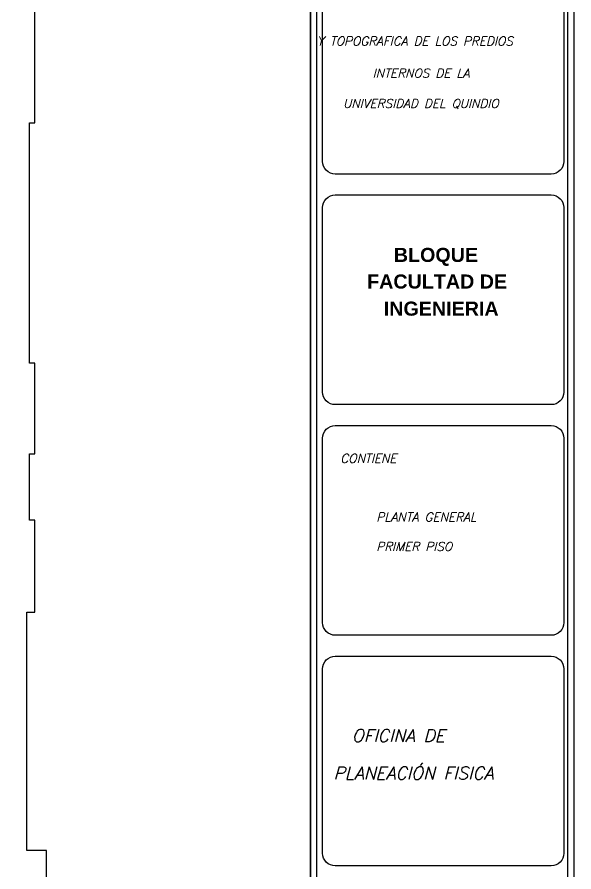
# Model space of a CAD drawing. Header units: metres. Extents: x 6495 to 6855, y 1254 to 1306.
# Drawn here: x 6555.38 to 6569.5, y 1271.83 to 1293.52 of the extents above; entities that cross this region are included whole.
import ezdxf

# ---------------------------------------------------------------- set-up
doc = ezdxf.new("R2010")
doc.units = ezdxf.units.M
doc.layers.add('0-Grises', color=252, linetype='Continuous')
doc.styles.add('ARIALBLACK', font='arialbd.ttf', dxfattribs={"height": 1})
doc.styles.add('ITALIC', font='ITALIC')

msp = doc.modelspace()

# ---------------------------------------------------------------- linework, layer by layer
at = {"layer": '0-Grises'}
for p, q in [((6555.83, 1290.837), (6555.83, 1294.287)), ((6555.7, 1290.837), (6555.83, 1290.837)), ((6555.7, 1288.406), (6555.7, 1290.837)), ((6555.7, 1284.737), (6555.7, 1288.406)), ((6555.7, 1288.406), (6555.7, 1288.406)), ((6555.83, 1284.737), (6555.7, 1284.737)), ((6555.83, 1282.437), (6555.83, 1284.737)), ((6555.7, 1280.752), (6555.7, 1282.437)), ((6555.7, 1282.437), (6555.83, 1282.437)), ((6555.7, 1280.752), (6555.7, 1282.437)), ((6555.83, 1280.752), (6555.7, 1280.752)), ((6555.83, 1280.752), (6555.7, 1280.752)), ((6555.83, 1278.422), (6555.83, 1280.752)), ((6555.83, 1278.422), (6555.83, 1280.752)), ((6555.63, 1272.372), (6555.63, 1278.422)), ((6555.63, 1278.422), (6555.83, 1278.422)), ((6555.63, 1272.372), (6555.63, 1278.422)), ((6555.63, 1278.422), (6555.83, 1278.422)), ((6556.13, 1272.372), (6555.63, 1272.372)), ((6556.13, 1272.372), (6555.63, 1272.372)), ((6556.13, 1268.627), (6556.13, 1272.372))]:
    msp.add_line(p, q, dxfattribs=at)
for points in [[(6495.005, 1305.516), (6569.505, 1305.516), (6569.505, 1254.298), (6495.005, 1254.298)], [(6495.165, 1305.356), (6562.826, 1305.356), (6562.826, 1254.458), (6495.165, 1254.458)]]:
    msp.add_lwpolyline(points, close=True, dxfattribs=at)
msp.add_lwpolyline([(6562.826, 1254.458), (6562.826, 1305.356)], dxfattribs=at)
at = {"layer": '0-Grises', "ltscale": 3}
msp.add_lwpolyline([(6562.986, 1305.356), (6569.345, 1305.356), (6569.345, 1254.458), (6562.986, 1254.458)], close=True, dxfattribs=at)
for points in [[(6563.451, 1294.861), (6568.93, 1294.861, -0.414214), (6569.25, 1294.541), (6569.25, 1289.86, -0.414214), (6568.93, 1289.54), (6563.451, 1289.54, -0.414214), (6563.131, 1289.86), (6563.131, 1294.541, -0.414214)], [(6563.451, 1289.008), (6568.93, 1289.008, -0.414214), (6569.25, 1288.688), (6569.25, 1284.006, -0.414214), (6568.93, 1283.686), (6563.451, 1283.686, -0.414214), (6563.131, 1284.006), (6563.131, 1288.688, -0.414214)], [(6563.451, 1283.154), (6568.93, 1283.154, -0.414214), (6569.25, 1282.834), (6569.25, 1278.153, -0.414214), (6568.93, 1277.833), (6563.451, 1277.833, -0.414214), (6563.131, 1278.153), (6563.131, 1282.834, -0.414214)], [(6563.451, 1277.301), (6568.93, 1277.301, -0.414214), (6569.25, 1276.981), (6569.25, 1272.3, -0.414214), (6568.93, 1271.98), (6563.451, 1271.98, -0.414214), (6563.131, 1272.3), (6563.131, 1276.981, -0.414214)]]:
    msp.add_lwpolyline(points, format="xyb", close=True, dxfattribs=at)

# ---------------------------------------------------------------- texts
at = {"layer": '0-Grises', "color": 8, "ltscale": 3}
for s, height, style, p in [('Y TOPOGRAFICA DE LOS PREDIOS', 0.22343, 'ITALIC', (6562.986, 1292.804)), ('INTERNOS DE LA', 0.22343, 'ITALIC', (6564.401, 1291.987)), ('UNIVERSIDAD DEL QUINDIO', 0.22343, 'ITALIC', (6563.651, 1291.218)), ('BLOQUE ', 0.3575, 'ARIALBLACK', (6564.937, 1287.308)), ('FACULTAD DE ', 0.35749, 'ARIALBLACK', (6564.26, 1286.633)), ('INGENIERIA', 0.3575, 'ARIALBLACK', (6564.683, 1285.945)), ('CONTIENE', 0.2234, 'ITALIC', (6563.58, 1282.211)), ('PLANTA GENERAL', 0.22343, 'ITALIC', (6564.492, 1280.723)), ('PRIMER PISO ', 0.22343, 'ITALIC', (6564.492, 1279.974)), ('OFICINA DE ', 0.31877, 'ITALIC', (6563.87, 1275.126)), ('PLANEACIÓN FISICA', 0.31877, 'ITALIC', (6563.407, 1274.174))]:
    msp.add_text(s, height=height, dxfattribs=dict(at, style=style)).set_placement(p)

doc.saveas('drawing.dxf')
